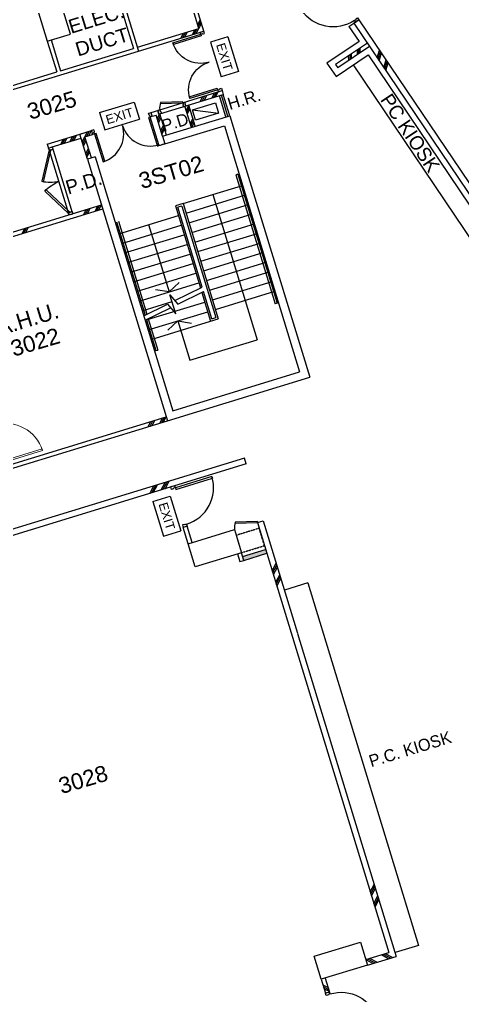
# Model space of a CAD drawing. Header units: millimetres. Extents: x 21381 to 114606, y 239 to 74283.
# Drawn here: x 58882 to 69904, y 34918 to 59183 of the extents above; entities that cross this region are included whole.
import ezdxf
from ezdxf.enums import TextEntityAlignment as Align

# ---------------------------------------------------------------- set-up
doc = ezdxf.new("R2010")
doc.units = ezdxf.units.MM
doc.linetypes.add('DASHED2', pattern=[0.375, 0.25, -0.125])
doc.linetypes.add('HIDDENX2', pattern=[0.75, 0.5, -0.25])
for name, color, linetype in [('COL-105 REV H', 8, 'Continuous'), ('DLN030_2', 8, 'Continuous'), ('DLN041_3', 8, 'Continuous'), ('DLN041__', 8, 'Continuous'), ('DLN061__', 8, 'Continuous'), ('DLN220__', 8, 'Continuous'), ('DLN240__', 8, 'Continuous'), ('DLN280__', 8, 'Continuous'), ('DLN314__', 8, 'Continuous'), ('DLN325__', 8, 'Continuous'), ('DLN580__', 8, 'Continuous'), ('FIN', 8, 'Continuous'), ('FITDOOR', 8, 'Continuous'), ('FURNITURE', 8, 'Continuous')]:
    doc.layers.add(name, color=color, linetype=linetype)
doc.layers.get('DLN030_2').off()
doc.styles.add('ROMANS', font='swissl.ttf')
doc.styles.add('SWIS721LT750', font='swissl.ttf')

# ---------------------------------------------------------------- blocks, each defined once
blk = doc.blocks.new('DR1CL2')
at = {"layer": 'FITDOOR'}
for p, q in [((50, 0), (0, 0)), ((0, 0), (0, -25)), ((50, 0), (50, -50)), ((12, -25), (0, -25)), ((0, -75), (0, -100)), ((12, -75), (0, -75)), ((62.5, -100), (0, -100)), ((62.5, -50), (50, -50)), ((62.5, -50), (62.5, -100))]:
    blk.add_line(p, q, dxfattribs=at)
blk = doc.blocks.new('DR1CD')
at = {"layer": 'FITDOOR'}
for p, q in [((0, 1), (45, 1)), ((0, 1), (0, 0)), ((45, 0), (45, 1)), ((0, 0), (45, 0))]:
    blk.add_line(p, q, dxfattribs=at)
blk = doc.blocks.new('DR1CM')
at = {"layer": 'FITDOOR'}
blk.add_arc((0, 0), 1, 0, 90, dxfattribs=at)
blk = doc.blocks.new('DR1CR2')
at = {"layer": 'FITDOOR'}
for p, q in [((-50, 0), (-50, -50)), ((-50, 0), (0, 0)), ((0, 0), (0, -25)), ((-62.5, -50), (-50, -50)), ((-62.5, -50), (-62.5, -100)), ((-62.5, -100), (0, -100)), ((-12, -25), (0, -25)), ((-12, -75), (0, -75)), ((0, -75), (0, -100))]:
    blk.add_line(p, q, dxfattribs=at)
blk = doc.blocks.new('950 door')
at = {"layer": 'FITDOOR', "xscale": -1, "rotation": 197.0000000012496}
for name, p in [('DR1CR2', (-219516, 55526)), ('DR1CL2', (-220520, 55219))]:
    blk.add_blockref(name, p, dxfattribs=at)
at = {"layer": 'FITDOOR', "xscale": -950.0000000000001, "yscale": 950.0000000000001, "zscale": 950, "rotation": 197.0000000012496}
blk.add_blockref('DR1CM', (-220472, 55234), dxfattribs=at)
at = {"layer": 'FITDOOR', "xscale": -1, "yscale": 950.0000000000001, "rotation": 197.0000000012496}
blk.add_blockref('DR1CD', (-220472, 55234), dxfattribs=at)
blk = doc.blocks.new('EXIT')
at = {"layer": 'DLN580__'}
for p, q in [((-211219, 57191), (-211650, 57059)), ((-211387, 56199), (-211650, 57059)), ((-210956, 56330), (-211219, 57191)), ((-210956, 56330), (-211387, 56199))]:
    blk.add_line(p, q, dxfattribs=at)
at = {"layer": 'DLN580__', "style": 'ROMANS'}
blk.add_text('EXIT', height=225, rotation=107, dxfattribs=at).set_placement((-211303, 56695), align=Align.MIDDLE)

msp = doc.modelspace()

# ---------------------------------------------------------------- hatches: boundary and pattern name
at = {"layer": 'COL-105 REV H'}
h = msp.add_hatch(color=256, dxfattribs=at)
h.dxf.hatch_style = 1
h.paths.add_polyline_path([(65036, 45911), (65036, 45911), (65006, 46007), (64433, 45831), (64462, 45736)])

# ---------------------------------------------------------------- linework, layer by layer
at = {"layer": 'DLN061__'}
for p, q in [((63317, 59058), (63383, 59183)), ((63331, 59010), (63398, 59135)), ((63346, 58962), (63412, 59087)), ((62897, 58721), (62963, 58845)), ((62945, 58735), (63011, 58860)), ((62993, 58750), (63059, 58875)), ((63184, 58808), (63250, 58933)), ((63232, 58823), (63298, 58948)), ((63280, 58837), (63346, 58962)), ((67063, 58275), (67068, 58157)), ((67098, 58298), (67102, 58180)), ((67132, 58321), (67136, 58204)), ((67281, 58422), (67285, 58304)), ((67315, 58445), (67319, 58327)), ((67349, 58468), (67353, 58350)), ((67782, 58234), (67839, 58418)), ((67807, 58196), (67864, 58381)), ((67833, 58159), (67889, 58343)), ((67944, 57993), (68001, 58178)), ((67970, 57956), (68026, 58140)), ((67995, 57918), (68051, 58103)), ((63379, 57143), (63446, 57267)), ((63427, 57157), (63494, 57282)), ((63475, 57172), (63541, 57297)), ((63666, 57230), (63733, 57355)), ((63714, 57245), (63781, 57370)), ((63762, 57260), (63828, 57384)), ((63093, 57055), (63026, 56930)), ((62309, 56711), (62375, 56836)), ((62324, 56663), (62390, 56788)), ((63107, 57007), (63041, 56882)), ((63122, 56959), (63055, 56834)), ((62338, 56615), (62405, 56740)), ((62397, 56424), (62463, 56549)), ((63195, 56720), (63128, 56595)), ((63210, 56672), (63143, 56548)), ((63224, 56625), (63158, 56500)), ((60300, 56306), (60233, 56181)), ((60511, 56266), (60577, 56390)), ((60558, 56280), (60625, 56405)), ((60606, 56295), (60673, 56420)), ((62411, 56376), (62478, 56501)), ((62426, 56328), (62492, 56453)), ((59965, 56203), (59899, 56078)), ((60013, 56218), (59946, 56093)), ((60061, 56233), (59994, 56108)), ((60204, 56276), (60138, 56151)), ((60252, 56291), (60185, 56166)), ((60444, 56141), (60511, 56266)), ((60459, 56093), (60525, 56218)), ((60473, 56045), (60540, 56170)), ((60532, 55854), (60598, 55979)), ((60546, 55806), (60613, 55931)), ((60561, 55758), (60627, 55883)), ((60475, 54330), (60541, 54455)), ((60523, 54345), (60589, 54470)), ((60570, 54360), (60637, 54485)), ((60762, 54418), (60828, 54543)), ((60809, 54433), (60876, 54558)), ((60857, 54447), (60924, 54572)), ((58945, 53863), (59011, 53988)), ((58992, 53877), (59059, 54002)), ((59040, 53892), (59107, 54017)), ((62373, 49149), (62439, 49274)), ((62420, 49164), (62487, 49288)), ((62468, 49178), (62535, 49303)), ((62086, 49061), (62152, 49186)), ((62133, 49076), (62200, 49201)), ((62181, 49090), (62248, 49215)), ((62123, 47400), (62223, 47587)), ((62171, 47414), (62271, 47602)), ((62219, 47429), (62318, 47616)), ((62410, 47487), (62510, 47675)), ((62458, 47502), (62557, 47689)), ((62506, 47517), (62605, 47704)), ((65169, 45479), (65268, 45666)), ((65183, 45431), (65283, 45618)), ((65198, 45383), (65297, 45570)), ((65256, 45192), (65356, 45379)), ((65271, 45144), (65370, 45331)), ((65285, 45096), (65385, 45283)), ((67610, 37493), (67709, 37681)), ((67624, 37446), (67724, 37633)), ((67639, 37398), (67739, 37585)), ((67698, 37207), (67797, 37394)), ((67712, 37159), (67812, 37346)), ((67727, 37111), (67826, 37298)), ((67888, 35933), (68075, 35833)), ((67935, 35948), (68123, 35848)), ((67983, 35962), (68170, 35863)), ((67495, 35814), (67682, 35714)), ((67543, 35829), (67730, 35729)), ((67591, 35843), (67778, 35744)), ((66433, 35183), (66558, 35116)), ((66448, 35135), (66573, 35068)), ((66463, 35087), (66587, 35021))]:
    msp.add_line(p, q, dxfattribs=at)
at = {"layer": 'DLN220__'}
for p, q in [((63346, 58962), (62790, 60779)), ((63471, 58896), (62857, 60904)), ((61165, 60282), (61720, 58465)), ((61231, 60407), (61845, 58399)), ((67327, 59177), (67203, 59093)), ((67327, 59177), (67203, 59093)), ((67203, 59093), (71060, 53374)), ((67327, 59177), (72792, 51074)), ((61816, 58495), (63346, 58962)), ((61845, 58399), (63471, 58896)), ((63375, 58867), (63471, 58896)), ((59574, 58646), (59808, 57881)), ((59669, 58675), (59903, 57910)), ((67538, 58595), (66746, 58061)), ((67594, 58513), (66802, 57979)), ((57637, 57112), (61845, 58399)), ((59903, 57910), (61720, 58465)), ((66746, 58061), (66802, 57979)), ((57608, 57208), (59808, 57881)), ((62346, 56931), (63924, 57414)), ((62375, 56836), (63953, 57318)), ((64018, 56763), (63858, 57289)), ((64066, 56777), (63905, 57303)), ((63924, 57414), (63953, 57318)), ((64114, 56792), (63953, 57318)), ((63021, 57033), (62992, 57129)), ((63158, 56500), (62997, 57026)), ((63253, 56529), (63093, 57055)), ((62155, 56873), (62346, 56931)), ((62184, 56777), (62155, 56873)), ((62184, 56777), (62280, 56806)), ((62440, 56280), (62280, 56806)), ((62370, 56939), (62322, 56924)), ((62351, 56828), (62322, 56924)), ((62351, 56828), (62399, 56843)), ((62536, 56310), (62375, 56836)), ((59573, 56083), (60439, 56348)), ((60386, 56332), (60673, 56420)), ((60576, 55710), (60386, 56332)), ((60511, 56266), (60702, 56324)), ((60673, 56420), (60702, 56324)), ((59573, 56083), (59602, 55988)), ((59698, 56017), (60415, 56236)), ((60671, 55740), (60511, 56266)), ((59602, 55988), (59698, 56017)), ((59602, 55988), (59698, 56017)), ((59602, 55988), (60100, 54358)), ((59698, 56017), (60196, 54387)), ((58628, 53871), (60924, 54572)), ((58658, 53775), (60953, 54477)), ((60111, 54324), (60206, 54353)), ((60111, 54324), (60206, 54353)), ((57524, 47771), (62535, 49303)), ((57457, 47646), (62564, 49207)), ((64480, 48277), (54572, 45248)), ((64523, 48133), (54616, 45104)), ((64524, 48132), (64480, 48276)), ((64802, 46676), (64945, 46720)), ((64802, 46676), (65036, 45911)), ((64945, 46720), (65800, 43923)), ((63052, 46586), (62956, 46556)), ((63080, 46150), (62956, 46556)), ((63176, 46179), (63052, 46586)), ((65036, 45911), (65045, 45914)), ((65036, 45911), (68069, 35989)), ((65802, 43921), (67585, 38087)), ((67585, 38087), (68257, 35890)), ((67495, 35814), (68069, 35989)), ((67539, 35671), (68257, 35890)), ((66391, 35322), (66497, 34974)), ((66487, 35349), (66593, 35003)), ((66593, 35003), (66497, 34974))]:
    msp.add_line(p, q, dxfattribs=at)
for points in [[(64308, 45898), (64366, 45706), (64462, 45736), (64403, 45927)], [(64433, 45831), (65006, 46007)], [(64462, 45736), (65036, 45911)]]:
    msp.add_lwpolyline(points, dxfattribs=at)
at = {"layer": 'DLN240__', "linetype": 'HIDDENX2'}
msp.add_line((62499, 56089), (62308, 56031), dxfattribs=at)
at = {"layer": 'DLN240__'}
for p, q in [((64313, 55337), (64265, 55322)), ((64313, 55337), (65293, 52133)), ((64265, 55322), (65245, 52118)), ((62952, 54607), (64434, 55060)), ((62952, 54607), (62761, 54548)), ((62952, 54607), (63829, 51738)), ((63025, 54368), (64508, 54821)), ((63693, 54833), (64797, 51223)), ((62761, 54548), (63385, 52508)), ((62919, 54544), (62823, 54515)), ((63430, 52530), (62823, 54515)), ((62919, 54544), (63767, 51771)), ((63098, 54129), (64581, 54582)), ((61297, 54153), (62007, 51831)), ((61345, 54168), (62053, 51854)), ((61352, 53856), (62834, 54309)), ((63171, 53890), (64654, 54343)), ((61425, 53617), (62907, 54070)), ((62093, 54083), (62604, 52409)), ((63245, 53651), (64727, 54104)), ((61498, 53378), (62980, 53831)), ((63318, 53412), (64800, 53865)), ((61571, 53139), (63053, 53592)), ((63391, 53172), (64873, 53626)), ((63464, 52933), (64946, 53387)), ((61644, 52900), (63126, 53353)), ((63537, 52694), (65019, 53147)), ((61717, 52661), (63199, 53114)), ((63610, 52455), (65092, 52908)), ((61790, 52422), (63273, 52875)), ((63683, 52216), (65165, 52669)), ((61863, 52183), (63346, 52636)), ((62604, 52409), (62268, 52466)), ((62604, 52409), (62852, 52644)), ((62746, 52194), (63430, 52530)), ((62820, 52103), (63464, 52419)), ((63671, 51742), (63464, 52419)), ((63756, 51977), (65238, 52430)), ((61936, 51944), (62678, 52170)), ((62771, 51865), (62626, 52340)), ((62626, 52340), (62820, 52103)), ((63419, 52397), (63638, 51680)), ((61976, 51816), (62564, 52105)), ((62010, 51704), (63492, 52158)), ((62010, 51704), (62642, 52015)), ((62564, 52105), (62771, 51865)), ((65293, 52133), (65245, 52118)), ((62041, 51720), (62277, 50950)), ((62083, 51465), (63565, 51919)), ((62087, 51742), (62325, 50964)), ((62824, 51692), (62576, 51457)), ((62824, 51692), (63123, 50712)), ((62824, 51692), (63160, 51636)), ((63638, 51680), (63829, 51738)), ((63671, 51742), (63767, 51771)), ((62156, 51226), (63638, 51680)), ((63123, 50712), (64797, 51223)), ((62277, 50950), (62325, 50964))]:
    msp.add_line(p, q, dxfattribs=at)
at = {"layer": 'DLN280__'}
for p, q in [((60148, 58821), (59797, 59969)), ((59223, 59793), (59574, 58646)), ((59574, 58646), (60148, 58821)), ((62440, 56280), (64114, 56792)), ((64114, 56792), (64392, 55884)), ((62499, 56089), (63981, 56542)), ((63981, 56542), (64201, 55825)), ((62440, 56280), (62499, 56089)), ((64201, 55825), (65852, 50422)), ((64392, 55884), (66102, 50289)), ((60767, 55769), (60576, 55710)), ((60576, 55710), (62564, 49207)), ((60767, 55769), (62697, 49457)), ((62564, 49207), (66102, 50289)), ((62697, 49457), (65852, 50422))]:
    msp.add_line(p, q, dxfattribs=at)
for points in [[(63256, 45576), (63080, 46150), (64228, 46501), (64403, 45927), (63256, 45576)], [(66391, 35320), (66216, 35893), (67364, 36244), (67539, 35671), (66391, 35320)], [(66391, 35320), (66216, 35893), (67364, 36244), (67539, 35671), (66391, 35320)]]:
    msp.add_lwpolyline(points, dxfattribs=at)
at = {"layer": 'DLN314__'}
msp.add_line((63804, 57377), (63924, 57414), dxfattribs=at)
at = {"layer": 'DLN325__', "lineweight": 9}
msp.add_lwpolyline([(58546, 48188), (59455, 48466), (59442, 48509), (58533, 48231), (58546, 48188)], dxfattribs=at)
at = {"layer": 'DLN325__'}
msp.add_lwpolyline([(64801, 46701), (64251, 46682), (64252, 46657), (64802, 46676)], close=True, dxfattribs=at)
at = {"layer": 'DLN325__', "linetype": 'DASHED2'}
msp.add_lwpolyline([(64403, 45927), (64977, 46102), (64846, 46533), (64272, 46357)], close=True, dxfattribs=at)
at = {"layer": 'DLN325__', "lineweight": 9}
msp.add_arc((58546, 48188), 950, 17, 107, dxfattribs=at)
at = {"layer": 'DLN325__'}
msp.add_arc((64712, 46531), 485, 161.8201, 183.5962, dxfattribs=at)
msp.add_ellipse((59715, 55962), major_axis=(897, 266), ratio=0.868633, start_param=4.154982, end_param=4.611884, dxfattribs=at)
at = {"layer": 'DLN325__', "extrusion": (0, 0, -1)}
msp.add_ellipse((60190, 54408), major_axis=(916, 527), ratio=0.778095, start_param=4.390204, end_param=4.792747, dxfattribs=at)
at = {"layer": 'DLN580__'}
for p, q in [((64064, 58753), (63633, 58621)), ((64064, 58753), (64327, 57892)), ((63633, 58621), (63897, 57760)), ((64327, 57892), (63897, 57760)), ((60874, 56869), (61735, 57132)), ((61735, 57132), (61866, 56702)), ((63183, 56938), (63757, 57114)), ((63757, 57114), (63837, 56853)), ((60874, 56869), (61006, 56439)), ((63183, 56938), (63837, 56853)), ((63263, 56677), (63183, 56938)), ((63837, 56853), (63263, 56677)), ((61006, 56439), (61866, 56702))]:
    msp.add_line(p, q, dxfattribs=at)
at = {"layer": 'FIN'}
for p, q in [((67078, 59009), (67199, 59090)), ((67078, 59009), (67330, 58636)), ((67199, 59090), (67327, 59177)), ((67199, 59090), (67323, 59174)), ((67330, 58636), (66531, 58097)), ((66762, 57770), (67554, 58304)), ((67554, 58304), (70076, 54566)), ((66531, 58097), (66762, 57770))]:
    msp.add_line(p, q, dxfattribs=at)
at = {"layer": 'FITDOOR'}
for p, q in [((62696, 58607), (63390, 58819)), ((63403, 58776), (62710, 58564)), ((63375, 58867), (63399, 58874)), ((63390, 58819), (63375, 58867)), ((63390, 58819), (63438, 58834)), ((63390, 58819), (63403, 58776)), ((63403, 58863), (63399, 58874)), ((63441, 58822), (63438, 58834)), ((63441, 58822), (63489, 58836)), ((63447, 58889), (63471, 58896)), ((63450, 58877), (63447, 58889)), ((63489, 58836), (63471, 58896)), ((62696, 58607), (62710, 58564)), ((63107, 57263), (63801, 57475)), ((63814, 57432), (63120, 57220)), ((63801, 57475), (63814, 57432)), ((63814, 57432), (63862, 57447)), ((63814, 57432), (63828, 57384)), ((63828, 57384), (63852, 57392)), ((63849, 57403), (63852, 57392)), ((63858, 57459), (63906, 57473)), ((63858, 57459), (63862, 57447)), ((63897, 57418), (63900, 57406)), ((63900, 57406), (63924, 57414)), ((63906, 57473), (63924, 57414)), ((63107, 57263), (63120, 57220)), ((62095, 56855), (62155, 56873)), ((62110, 56807), (62095, 56855)), ((62110, 56807), (62122, 56810)), ((62136, 56763), (62122, 56810)), ((62151, 56845), (62162, 56849)), ((62162, 56849), (62155, 56873)), ((62165, 56798), (62177, 56801)), ((62184, 56777), (62177, 56801)), ((62136, 56763), (62093, 56749)), ((62093, 56749), (62305, 56056)), ((62136, 56763), (62184, 56777)), ((62348, 56069), (62136, 56763)), ((60732, 56438), (60673, 56420)), ((60680, 56396), (60673, 56420)), ((60691, 56399), (60680, 56396)), ((60706, 56351), (60694, 56348)), ((60702, 56324), (60694, 56348)), ((60750, 56339), (60702, 56324)), ((60747, 56390), (60732, 56438)), ((60747, 56390), (60735, 56386)), ((60750, 56339), (60735, 56386)), ((60793, 56352), (60750, 56339)), ((60750, 56339), (60962, 55645)), ((61005, 55658), (60793, 56352)), ((62348, 56069), (62305, 56056)), ((59617, 55940), (59437, 55160)), ((59481, 55150), (59661, 55930)), ((59661, 55930), (59617, 55940)), ((61005, 55658), (60962, 55645)), ((59481, 55150), (59437, 55160)), ((59542, 54950), (59511, 54917)), ((60096, 54372), (59511, 54917)), ((59542, 54950), (60127, 54405)), ((60127, 54405), (60096, 54372))]:
    msp.add_line(p, q, dxfattribs=at)
msp.add_lwpolyline([(62943, 57139), (62393, 57120), (62394, 57095), (62944, 57114)], close=True, dxfattribs=at)
for centre, radius, start, end in [((62854, 56969), 485, 161.8201, 183.5962), ((60750, 56339), 725, 287, 17), ((62136, 56763), 725, 197, 287)]:
    msp.add_arc(centre, radius, start, end, dxfattribs=at)
at = {"layer": 'FITDOOR', "extrusion": (0, 0, -1)}
for centre, start_param, end_param in [((63390, 58819), 3.630285, 5.201081), ((63814, 57432), 5.201081, 6.771877)]:
    msp.add_ellipse(centre, major_axis=(-513, 513), ratio=1, start_param=start_param, end_param=end_param, dxfattribs=at)
at = {"layer": 'FURNITURE'}
for p, q in [((67180, 58053), (70526, 53094)), ((66055, 45177), (65472, 44999)), ((66055, 45177), (68810, 36164)), ((68810, 36164), (68228, 35986))]:
    msp.add_line(p, q, dxfattribs=at)

# ---------------------------------------------------------------- block references
at = {"layer": 'DLN030_2', "rotation": 286.999999999218}
msp.add_blockref('950 door', (78324, -167038), dxfattribs=at)
at = {"layer": 'DLN220__', "rotation": 180.0000000028517}
msp.add_blockref('EXIT', (-148755, 103530), dxfattribs=at)
at = {"layer": 'DLN314__', "xscale": -1, "rotation": 124.000000001029}
msp.add_blockref('950 door', (231837, -104351), dxfattribs=at)
at = {"layer": 'DLN314__', "rotation": 89.99999999897106}
msp.add_blockref('950 door', (122119, 254519), dxfattribs=at)
at = {"layer": 'DLN325__', "xscale": -1}
for name, p, rotation in [('DR1CL2', (62992, 57129), 16.99999999999163), ('DR1CR2', (62322, 56924), 16.99999999999163), ('DR1CR2', (60111, 54324), 106.999999999218)]:
    msp.add_blockref(name, p, dxfattribs=dict(at, rotation=rotation))
at = {"layer": 'DLN325__', "rotation": 106.999999999218}
msp.add_blockref('DR1CR2', (59602, 55988), dxfattribs=at)

# ---------------------------------------------------------------- texts
at = {"layer": 'DLN041_3', "style": 'SWIS721LT750'}
for s, p in [('3025', (59145, 56688)), ('3ST02', (61921, 54965)), ('3022', (58733, 50797)), ('3028', (59926, 39923))]:
    msp.add_text(s, height=400, rotation=16.3291, dxfattribs=at).set_placement(p)
at = {"layer": 'DLN041__', "style": 'SWIS721LT750'}
for s, p in [('ELEC. ', (60165, 58826)), ('DUCT', (60337, 58261))]:
    msp.add_text(s, height=350, rotation=17, dxfattribs=at).set_placement(p)
at = {"layer": 'DLN041__', "attachment_point": 7, "rotation": 17, "style": 'SWIS721LT750'}
for s, insert, char_height, width in [('{\\fUnivers|b0|i0|c0|p34;P.D.}', (62477, 56387), 300, 2604.88), ('{\\fUnivers|b0|i0|c0|p34;P.D.}', (60095, 54828), 350, 2604.88), ('{\\fUnivers|b0|i0|c0|p34;A.H.U. }', (58390, 51309), 400, 1747.5)]:
    msp.add_mtext(s, dxfattribs=dict(at, insert=insert, char_height=char_height, width=width))
at = {"layer": 'DLN580__', "style": 'ROMANS'}
for rotation, p in [(287, (63980, 58256)), (17, (61370, 56785))]:
    msp.add_text('EXIT', height=225, rotation=rotation, dxfattribs=at).set_placement(p, align=Align.MIDDLE)
at = {"layer": 'DLN580__', "style": 'SWIS721LT750'}
msp.add_text('H.R.', height=300, rotation=17, dxfattribs=at).set_placement((64112, 56932))
at = {"layer": 'FURNITURE', "attachment_point": 7, "style": 'SWIS721LT750'}
for s, insert, char_height, width, rotation in [('{\\fUnivers|b0|i0|c0|p34;PC KIOSK}', (67840, 57185), 350, 4498.59, 303.6267), ('{\\fUnivers|b0|i0|c0|p34;P.C. KIOSK}', (67633, 40587), 300, 2017.31, 17)]:
    msp.add_mtext(s, dxfattribs=dict(at, insert=insert, char_height=char_height, width=width, rotation=rotation))

doc.saveas('drawing.dxf')
